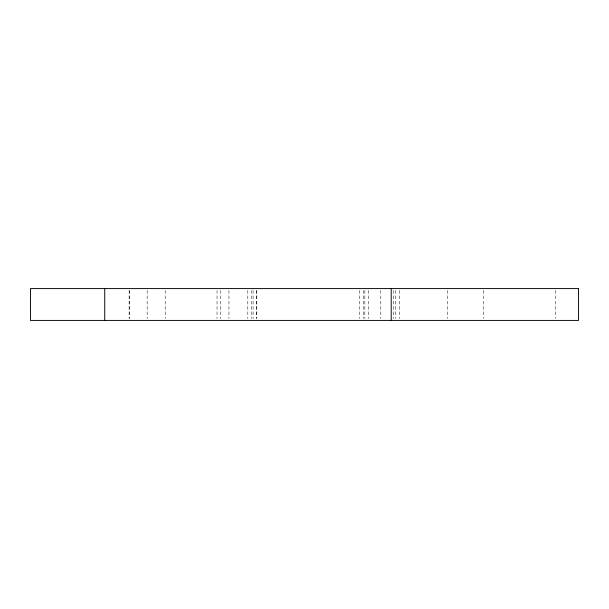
<?xml version="1.0" encoding="UTF-8"?>
<svg xmlns="http://www.w3.org/2000/svg" width="609" height="609" viewBox="0 0 609 609"><rect width="100%" height="100%" fill="white"/><g stroke="black" fill="none" stroke-linecap="round" stroke-linejoin="round"><path stroke-width="0.46" stroke-dasharray="3.04 2.28" d="M555.682 290.455L555.682 318.545M483.531 290.455L483.531 318.545M447.455 290.455L447.455 318.545M399.39 290.455L399.39 318.545M395.637 290.455L395.637 318.545M393.68 290.455L393.68 318.545M380.792 290.455L380.792 318.545M368.605 290.455L368.605 318.545M364.852 290.455L364.852 318.545M363.329 290.455L363.329 318.545M359.576 290.455L359.576 318.545M256.831 290.455L256.831 318.545M256.617 290.455L256.617 318.545M253.085 290.455L253.085 318.545M251.532 290.455L251.532 318.545M247.81 290.455L247.81 318.545M228.946 290.455L228.946 318.545M220.778 290.455L220.778 318.545M217.025 290.455L217.025 318.545M165.206 290.455L165.206 318.545M147.172 290.455L147.172 318.545M129.275 290.455L129.275 318.545M129.131 290.455L129.131 318.545"/><path stroke-width="0.91" d="M391.214 288.582L391.214 320.418M104.725 288.582L104.725 320.418M578.55 288.582L30.45 288.582L30.45 320.418L578.55 320.418L578.55 288.582"/></g></svg>
